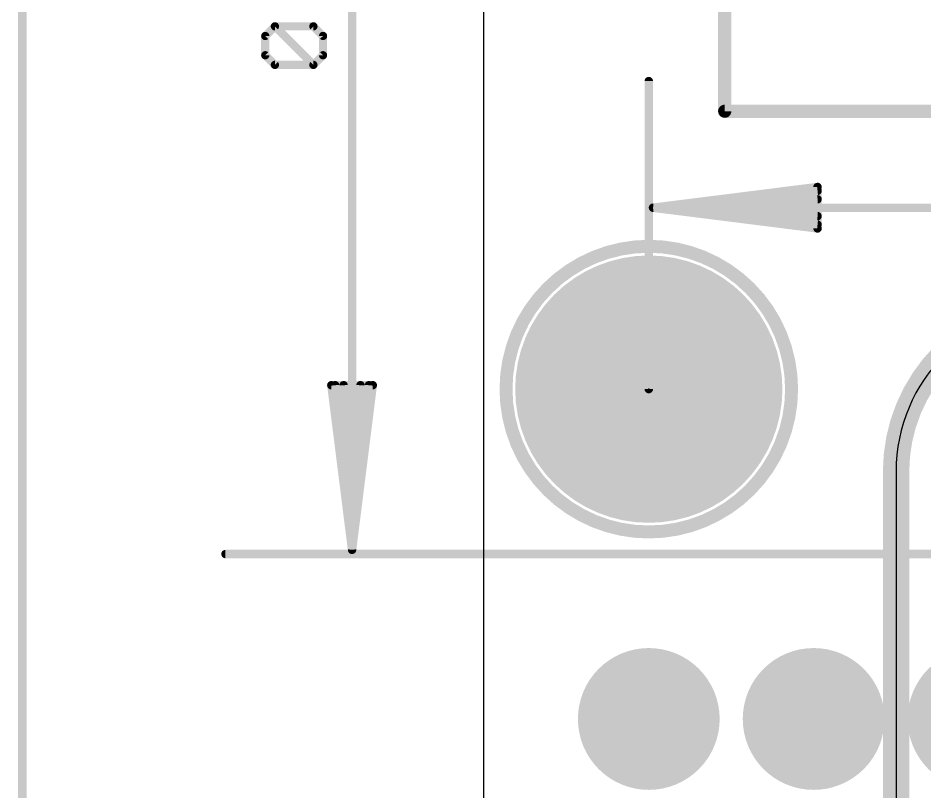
# Model space of a CAD drawing. Extents: x -40.9 to 40.6, y -25.5 to 30.2.
# Drawn here: x -38.93 to -24.96, y 3.96 to 15.87 of the extents above; entities that cross this region are included whole.
import ezdxf

# ---------------------------------------------------------------- set-up
doc = ezdxf.new("R2010")
doc.units = 0
for name, color, linetype in [('17', 110, 'CONTINUOUS'), ('18', 110, 'CONTINUOUS'), ('20', 53, 'CONTINUOUS'), ('21', 40, 'CONTINUOUS'), ('23', 53, 'CONTINUOUS'), ('29', 253, 'CONTINUOUS'), ('30', 253, 'CONTINUOUS'), ('41', 12, 'CONTINUOUS'), ('42', 132, 'CONTINUOUS'), ('47', 253, 'CONTINUOUS')]:
    doc.layers.add(name, color=color, linetype=linetype)

# ---------------------------------------------------------------- blocks, each defined once
blk = doc.blocks.new('ROUNDP')
at = {"const_width": 0.5}
blk.add_lwpolyline([(0, -0.25, 1), (0, 0.25, 1), (0, -0.25)], format="xyb", dxfattribs=at)
blk = doc.blocks.new('ROUNDV')
at = {"const_width": 0.5}
blk.add_lwpolyline([(0, -0.25, 1), (0, 0.25, 1), (0, -0.25)], format="xyb", dxfattribs=at)

msp = doc.modelspace()

# ---------------------------------------------------------------- linework, layer by layer
at = {"layer": '20'}
msp.add_line((-31.75, -22.86), (-31.75, 22.86), dxfattribs=at)
at = {"layer": '21'}
msp.add_line((-25.4, 8.89), (-25.4, 2.286), dxfattribs=at)
for points, const_width in [([(-28.04, 20.04), (-28.04, 14.44)], 0.2032), ([(-28.04, 14.44), (-21.04, 14.44)], 0.2032), ([(-25.4, -8.89), (-25.4, 8.89)], 0.4064)]:
    msp.add_lwpolyline(points, dxfattribs=dict(at, const_width=const_width))
for points, const_width in [([(-28.04, 14.4908, 1), (-28.04, 14.3892)], 0.1016), ([(-28.0908, 14.44, 1), (-27.9892, 14.44)], 0.1016), ([(-29.21, 7.96, 1), (-29.21, 12.36, 1), (-29.21, 7.96)], 0.2), ([(-22.86, 11.43, 0.4142), (-25.4, 8.89)], 0.4064), ([(-25.2984, 8.89, 1), (-25.5016, 8.89)], 0.2032), ([(-25.5016, 8.89, 1), (-25.2984, 8.89)], 0.2032)]:
    msp.add_lwpolyline(points, format="xyb", dxfattribs=dict(at, const_width=const_width))
msp.add_arc((-22.86, 8.89), 2.54, 90, 180, dxfattribs=at)
at = {"layer": '23'}
msp.add_point((-29.21, 10.16), dxfattribs=at)
at = {"layer": '41', "const_width": 2.032}
msp.add_lwpolyline([(-29.21, 9.16, 1), (-29.21, 11.16, 1), (-29.21, 9.16)], format="xyb", dxfattribs=at)
at = {"layer": '42', "const_width": 2.032}
msp.add_lwpolyline([(-29.21, 9.16, 1), (-29.21, 11.16, 1), (-29.21, 9.16)], format="xyb", dxfattribs=at)
at = {"layer": '47'}
for points, const_width in [([(-38.862, -25.335), (-38.862, 25.335)], 0.13), ([(-33.782, 7.685), (-33.782, 25.335)], 0.13), ([(-35.1193, 15.5992), (-34.971, 15.7475)], 0.127), ([(-34.971, 15.7475), (-34.3778, 15.7475)], 0.127), ([(-34.3778, 15.1543), (-34.971, 15.7475)], 0.127), ([(-34.3778, 15.7475), (-34.2295, 15.5992)], 0.127), ([(-35.1193, 15.3026), (-35.1193, 15.5992)], 0.127), ([(-34.2295, 15.5992), (-34.2295, 15.3026)], 0.127), ([(-34.971, 15.1543), (-35.1193, 15.3026)], 0.127), ([(-34.2295, 15.3026), (-34.3778, 15.1543)], 0.127), ([(-34.3778, 15.1543), (-34.971, 15.1543)], 0.127), ([(-29.21, 10.16), (-29.21, 14.904)], 0.13), ([(-29.145, 12.954), (-26.61, 13.2732)], 0.13), ([(-29.145, 12.954), (-26.61, 13.214)], 0.13), ([(-26.61, 13.2732), (-26.61, 12.6348)], 0.13), ([(-29.145, 12.954), (-26.61, 13.084)], 0.13), ([(-29.145, 12.954), (29.145, 12.954)], 0.13), ([(-26.61, 12.6348), (-29.145, 12.954)], 0.13), ([(-26.61, 12.824), (-29.145, 12.954)], 0.13), ([(-26.61, 12.694), (-29.145, 12.954)], 0.13), ([(-33.782, 7.685), (-34.1012, 10.22)], 0.13), ([(-34.1012, 10.22), (-33.4628, 10.22)], 0.13), ([(-33.782, 7.685), (-34.042, 10.22)], 0.13), ([(-33.782, 7.685), (-33.912, 10.22)], 0.13), ([(-33.4628, 10.22), (-33.782, 7.685)], 0.13), ([(-33.652, 10.22), (-33.782, 7.685)], 0.13), ([(-33.522, 10.22), (-33.782, 7.685)], 0.13), ([(5.08, 7.62), (-35.732, 7.62)], 0.13)]:
    msp.add_lwpolyline(points, dxfattribs=dict(at, const_width=const_width))
for points, const_width in [([(-34.971, 15.7792, 1), (-34.971, 15.7157)], 0.0635), ([(-34.9485, 15.7699, 1), (-34.9934, 15.725)], 0.0635), ([(-34.9485, 15.725, 1), (-34.9934, 15.7699)], 0.0635), ([(-34.3553, 15.7699, 1), (-34.4002, 15.725)], 0.0635), ([(-34.3778, 15.7157, 1), (-34.3778, 15.7792)], 0.0635), ([(-35.0875, 15.5992, 1), (-35.151, 15.5992)], 0.0635), ([(-35.1417, 15.6216, 1), (-35.0968, 15.5767)], 0.0635), ([(-34.1977, 15.5992, 1), (-34.2613, 15.5992)], 0.0635), ([(-34.252, 15.5767, 1), (-34.207, 15.6216)], 0.0635), ([(-35.151, 15.3026, 1), (-35.0875, 15.3026)], 0.0635), ([(-35.0968, 15.325, 1), (-35.1417, 15.2801)], 0.0635), ([(-34.2613, 15.3026, 1), (-34.1977, 15.3026)], 0.0635), ([(-34.207, 15.2801, 1), (-34.252, 15.325)], 0.0635), ([(-34.971, 15.186, 1), (-34.971, 15.1225)], 0.0635), ([(-34.9934, 15.1318, 1), (-34.9485, 15.1767)], 0.0635), ([(-34.4002, 15.1767, 1), (-34.3553, 15.1318)], 0.0635), ([(-34.4002, 15.1318, 1), (-34.3553, 15.1767)], 0.0635), ([(-34.3778, 15.1225, 1), (-34.3778, 15.186)], 0.0635), ([(-29.1775, 14.904, 1), (-29.2425, 14.904)], 0.065), ([(-26.5775, 13.2732, 1), (-26.6425, 13.2732)], 0.065), ([(-26.6059, 13.241, 1), (-26.6141, 13.3055)], 0.065), ([(-26.6067, 13.1817, 1), (-26.6133, 13.2463)], 0.065), ([(-26.6083, 13.0515, 1), (-26.6117, 13.1165)], 0.065), ([(-29.145, 12.9865, 1), (-29.145, 12.9215)], 0.065), ([(-29.1409, 12.9862, 1), (-29.1491, 12.9218)], 0.065), ([(-29.1467, 12.9865, 1), (-29.1433, 12.9215)], 0.065), ([(-29.1433, 12.9865, 1), (-29.1467, 12.9215)], 0.065), ([(-29.1417, 12.9863, 1), (-29.1483, 12.9217)], 0.065), ([(-29.1483, 12.9863, 1), (-29.1417, 12.9217)], 0.065), ([(-29.1491, 12.9862, 1), (-29.1409, 12.9218)], 0.065), ([(-26.6117, 12.7915, 1), (-26.6083, 12.8565)], 0.065), ([(-26.6133, 12.6617, 1), (-26.6067, 12.7263)], 0.065), ([(-26.6425, 12.6348, 1), (-26.5775, 12.6348)], 0.065), ([(-26.6141, 12.6025, 1), (-26.6059, 12.667)], 0.065), ([(-34.069, 10.2241, 1), (-34.1335, 10.2159)], 0.065), ([(-34.1012, 10.2525, 1), (-34.1012, 10.1875)], 0.065), ([(-34.0097, 10.2233, 1), (-34.0743, 10.2167)], 0.065), ([(-33.8795, 10.2217, 1), (-33.9445, 10.2183)], 0.065), ([(-33.6195, 10.2183, 1), (-33.6845, 10.2217)], 0.065), ([(-33.4897, 10.2167, 1), (-33.5543, 10.2233)], 0.065), ([(-33.4305, 10.2159, 1), (-33.495, 10.2241)], 0.065), ([(-33.4628, 10.1875, 1), (-33.4628, 10.2525)], 0.065), ([(-29.2425, 10.16, 1), (-29.1775, 10.16)], 0.065), ([(-35.732, 7.6525, 1), (-35.732, 7.5875)], 0.065), ([(-33.8142, 7.6891, 1), (-33.7498, 7.6809)], 0.065), ([(-33.8143, 7.6883, 1), (-33.7497, 7.6817)], 0.065), ([(-33.8145, 7.6833, 1), (-33.7495, 7.6867)], 0.065), ([(-33.8145, 7.6867, 1), (-33.7495, 7.6833)], 0.065), ([(-33.8145, 7.685, 1), (-33.7495, 7.685)], 0.065), ([(-33.8143, 7.6817, 1), (-33.7497, 7.6883)], 0.065), ([(-33.8142, 7.6809, 1), (-33.7498, 7.6891)], 0.065)]:
    msp.add_lwpolyline(points, format="xyb", dxfattribs=dict(at, const_width=const_width))

# ---------------------------------------------------------------- block references
at = {"layer": '17', "xscale": 4.016, "yscale": 4.016}
msp.add_blockref('ROUNDP', (-29.21, 10.16), dxfattribs=at)
msp.add_blockref('ROUNDP', (-29.21, 10.16), dxfattribs=at)
at = {"layer": '18', "xscale": 2.1844, "yscale": 2.1844}
for p in [(-29.21, 5.08), (-29.21, 5.08), (-26.67, 5.08), (-26.67, 5.08), (-24.13, 5.08), (-24.13, 5.08)]:
    msp.add_blockref('ROUNDV', p, dxfattribs=at)
at = {"layer": '29', "xscale": 4.1176, "yscale": 4.1176}
msp.add_blockref('ROUNDP', (-29.21, 10.16), dxfattribs=at)
at = {"layer": '30', "xscale": 4.1176, "yscale": 4.1176}
msp.add_blockref('ROUNDP', (-29.21, 10.16), dxfattribs=at)

doc.saveas('drawing.dxf')
